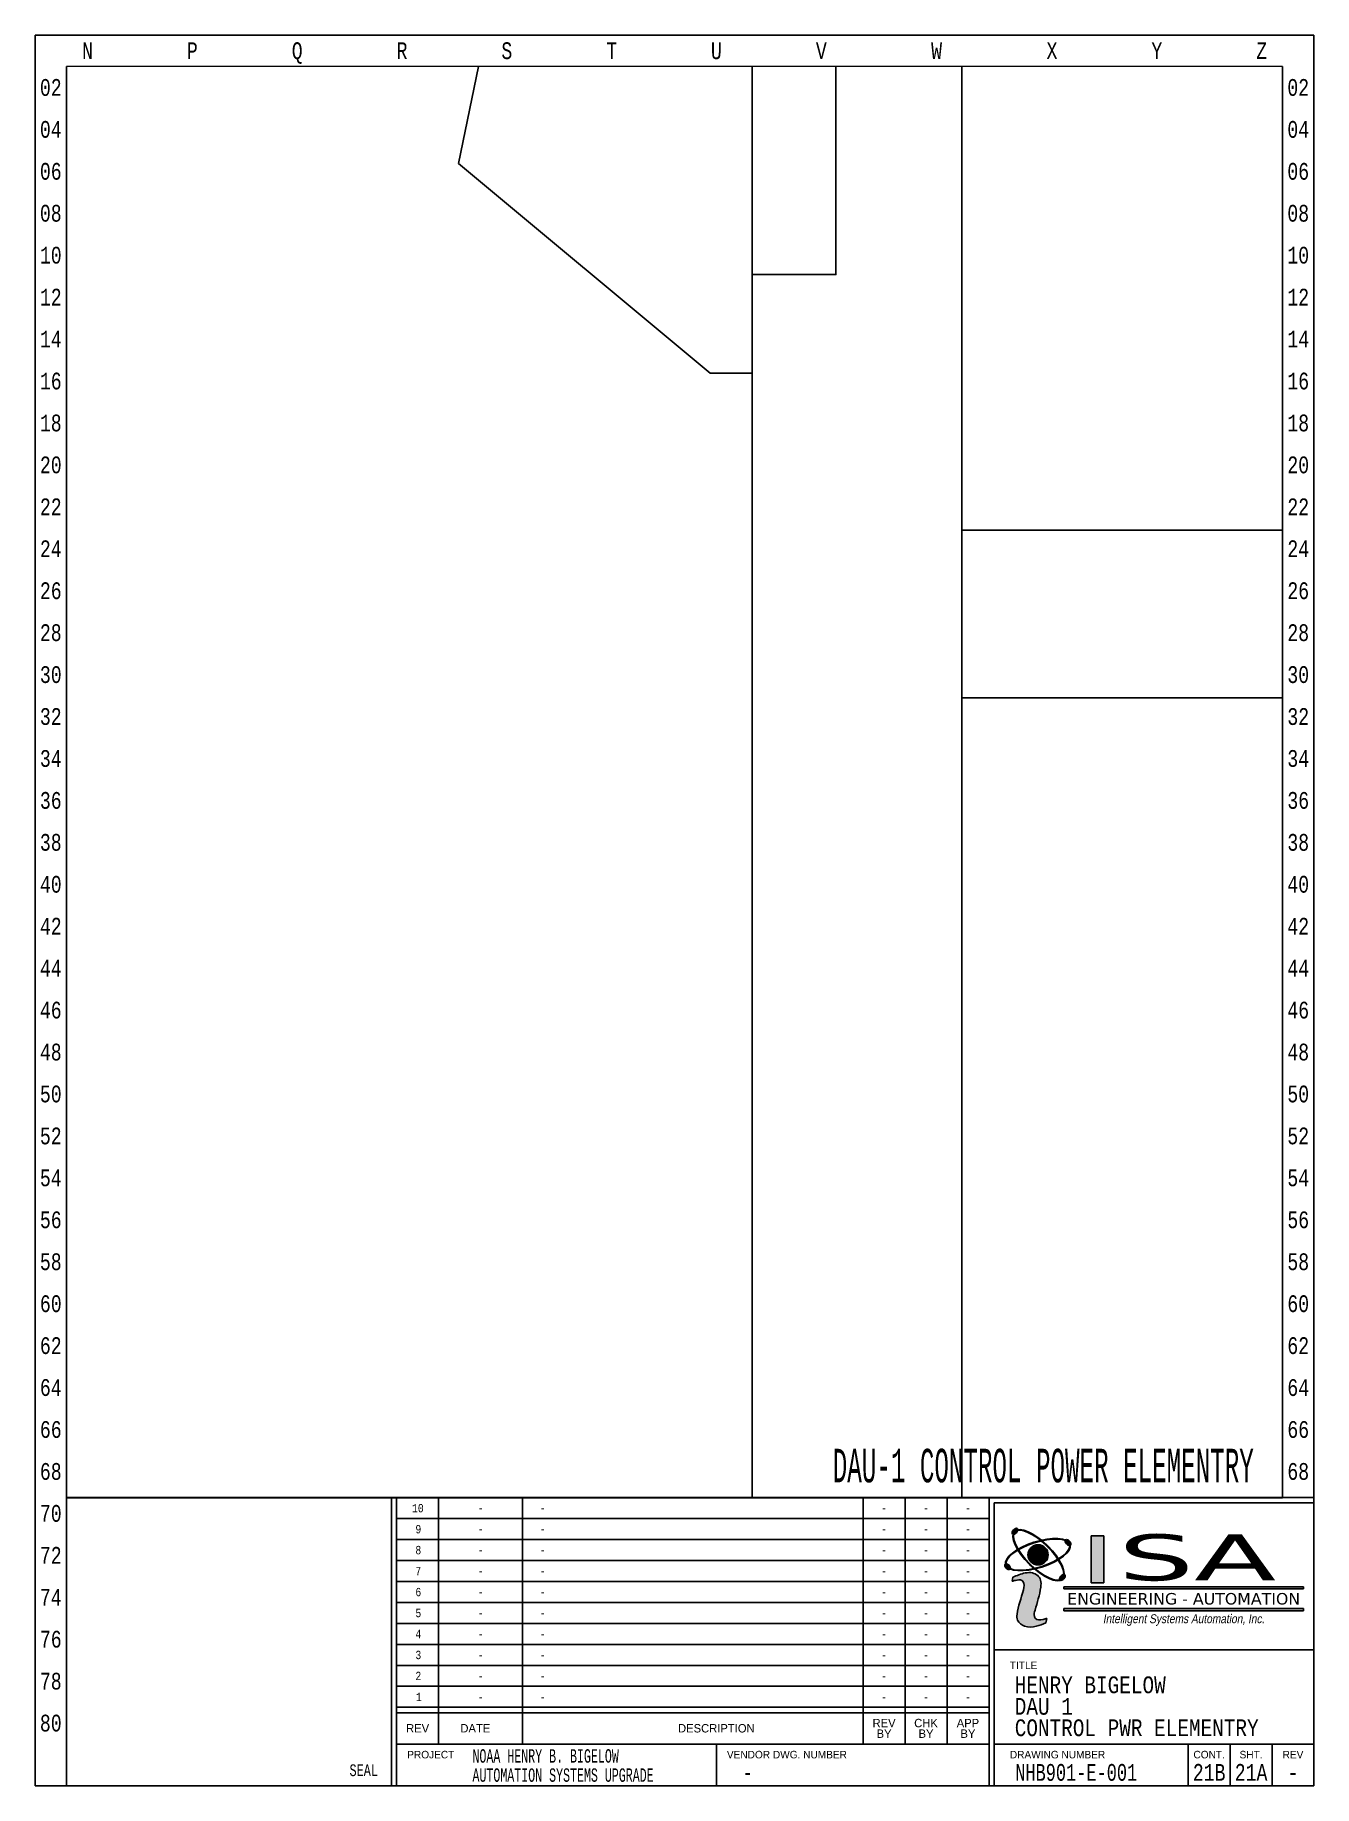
# Paper-space layout 'A-2' of a CAD drawing. Header units: inches. Extents: x 1 to 8.6, y 0.1 to 10.6.
# The model-space entities are those that its viewports show. They can reach past a viewport. Long polylines and large blocks are cut down to what shows.
import ezdxf
from ezdxf.enums import TextEntityAlignment as Align

# ---------------------------------------------------------------- set-up
doc = ezdxf.new("R2010")
doc.units = ezdxf.units.IN
doc.header["$MEASUREMENT"] = 0
for name, color, linetype in [('BORDER_TEXT', 7, 'Continuous'), ('DEVICE', 7, 'Continuous'), ('TEXT', 7, 'Continuous')]:
    doc.layers.add(name, color=color, linetype=linetype)
doc.styles.add('mono', font='monotxt.shx', dxfattribs={"width": 0.8, "height": 0.125})
doc.styles.add('VERDANA', font='verdana.ttf', dxfattribs={"width": 0.9, "oblique": 10})

# ---------------------------------------------------------------- blocks, each defined once
blk = doc.blocks.new('Cooling Filter 5x5')
at = {"layer": 'DEVICE', "color": 1}
for p, q in [((-0.625, 3.375), (-1.75, -2.125)), ((0, 3.375), (-0.625, 3.375)), ((0, 3.375), (0, -3.375)), ((-0.25, -3.375), (-1.75, -2.125)), ((0, -3.375), (-0.25, -3.375))]:
    blk.add_line(p, q, dxfattribs=at)
blk.add_lwpolyline([(0, 3.0375), (0.5, 3.0375), (0.5, -2.7875), (0, -2.7875)], close=True, dxfattribs=at)

msp = doc.modelspace()

# ---------------------------------------------------------------- linework, layer by layer
at = {"layer": 'DEVICE'}
for points in [[(-73.687, 57.068), (-42.187, 57.068), (-42.187, 9.818), (-73.687, 9.818)], [(-72.437, 56.193), (-43.437, 56.193), (-43.437, 10.693), (-72.437, 10.693)], [(-72.437, 48.193), (-43.437, 48.193), (-43.437, 47.193), (-72.437, 47.193)]]:
    msp.add_lwpolyline(points, close=True, dxfattribs=at)

# ---------------------------------------------------------------- block references
at = {"layer": 'DEVICE', "color": 1}
msp.add_blockref('Cooling Filter 5x5', (-73.687, 52.504), dxfattribs=at)

psp = doc.layouts.new('A-2')

# ---------------------------------------------------------------- hatches: boundary and pattern name
at = {"lineweight": -2}
h = psp.add_hatch(color=0, dxfattribs=at)
edge = h.paths.add_edge_path(flags=16)
edge.add_ellipse((6.979, 1.504), major_axis=(-0.189, -0.061), ratio=0.369988, start_angle=0, end_angle=360)
edge = h.paths.add_edge_path()
edge.add_ellipse((6.979, 1.504), major_axis=(-0.192, -0.061), ratio=0.384829, start_angle=0, end_angle=360)
h = psp.add_hatch(color=0, dxfattribs=at)
edge = h.paths.add_edge_path()
edge.add_ellipse((6.842, 1.643), major_axis=(0.014, 0.016), ratio=0.572775, start_angle=0, end_angle=360)
h = psp.add_hatch(color=0, dxfattribs=at)
edge = h.paths.add_edge_path(flags=16)
edge.add_ellipse((6.983, 1.501), major_axis=(0.141, -0.14), ratio=0.369988, start_angle=0, end_angle=360)
edge = h.paths.add_edge_path()
edge.add_ellipse((6.983, 1.501), major_axis=(0.143, -0.142), ratio=0.384829, start_angle=0, end_angle=360)
h = psp.add_hatch(color=0, dxfattribs=at)
edge = h.paths.add_edge_path()
edge.add_ellipse((7.159, 1.576), major_axis=(-0.0145, 0.0155), ratio=0.572775, start_angle=0, end_angle=360)
for color, points in [(256, [(7.297, 1.617), (7.372, 1.617), (7.372, 1.336), (7.297, 1.336)]), (5, [(7.134, 1.301), (8.563, 1.301), (8.563, 1.313), (7.134, 1.313)]), (5, [(7.134, 1.17), (8.563, 1.17), (8.563, 1.182), (7.134, 1.182)])]:
    psp.add_hatch(color=color, dxfattribs=at).paths.add_polyline_path(points)
h = psp.add_hatch(color=0, dxfattribs=at)
edge = h.paths.add_edge_path()
edge.add_arc((6.98, 1.503), 0.0602, 0, 360)
h = psp.add_hatch(color=0, dxfattribs=at)
edge = h.paths.add_edge_path()
edge.add_ellipse((6.798, 1.432), major_axis=(-0.0145, 0.0155), ratio=0.572775, start_angle=0, end_angle=360)
h = psp.add_hatch(color=0, dxfattribs=at)
edge = h.paths.add_edge_path()
edge.add_spline(control_points=[(7.033, 1.124), (7.026, 1.122), (7.004, 1.115), (6.968, 1.112), (6.954, 1.144), (6.971, 1.208), (6.994, 1.275), (7, 1.35), (6.979, 1.382), (6.945, 1.399), (6.891, 1.396), (6.854, 1.379), (6.83, 1.37)], knot_values=[0.015143, 0.015143, 0.015143, 0.015143, 0.187498, 0.535365, 0.62265, 0.900107, 1.934047, 2.244318, 2.468632, 2.723194, 3.04406, 3.608347, 3.608347, 3.608347, 3.608347], degree=3, periodic=0)
edge.add_line((6.83, 1.37), (6.825, 1.345))
edge.add_spline(control_points=[(6.825, 1.345), (6.831, 1.347), (6.85, 1.352), (6.876, 1.358), (6.901, 1.335), (6.887, 1.255), (6.855, 1.19), (6.853, 1.105), (6.904, 1.069), (6.968, 1.073), (7.008, 1.09), (7.027, 1.098), (7.027, 1.098)], knot_values=[0.016678, 0.016678, 0.016678, 0.016678, 0.16385, 0.44354, 0.514595, 0.882946, 1.972427, 2.237583, 2.632616, 3.144637, 3.589885, 3.593762, 3.593762, 3.593762, 3.593762], degree=3, periodic=0)
edge.add_line((7.027, 1.098), (7.033, 1.124))
h = psp.add_hatch(color=0, dxfattribs=at)
edge = h.paths.add_edge_path()
edge.add_ellipse((7.125, 1.368), major_axis=(0.014, 0.016), ratio=0.572775, start_angle=0, end_angle=360)

# ---------------------------------------------------------------- linework, layer by layer
at = {"ltscale": 0.5}
for p, q in [((1, 0.125), (1, 10.562)), ((1.187, 0.156), (1.187, 10.375))]:
    psp.add_line(p, q, dxfattribs=at)
at = {"lineweight": -2}
for p, q in [((1.187, 1.844), (8.625, 1.844)), ((1.187, 1.844), (1.187, 0.125)), ((3.406, 1.844), (3.406, 0.375)), ((3.906, 1.844), (3.906, 0.375)), ((5.938, 1.844), (5.938, 0.375)), ((6.188, 1.844), (6.188, 0.375)), ((6.438, 1.844), (6.438, 0.375)), ((7.297, 1.617), (7.372, 1.617)), ((7.297, 1.336), (7.297, 1.617)), ((7.372, 1.617), (7.372, 1.336)), ((7.372, 1.336), (7.297, 1.336)), ((5.062, 0.375), (5.062, 0.125)), ((8.625, 0.375), (6.719, 0.375)), ((8.375, 0.125), (8.375, 0.375))]:
    psp.add_line(p, q, dxfattribs=at)
for p, q in [((3.125, 1.844), (3.125, 0.125)), ((3.156, 1.844), (3.156, 0.125)), ((6.688, 1.719), (3.156, 1.719)), ((6.688, 1.594), (3.156, 1.594)), ((6.688, 1.469), (3.156, 1.469)), ((6.688, 1.344), (3.156, 1.344)), ((6.688, 1.219), (3.156, 1.219)), ((6.688, 1.094), (3.156, 1.094)), ((6.688, 0.969), (3.156, 0.969)), ((6.688, 0.844), (3.156, 0.844)), ((6.688, 0.719), (3.156, 0.719)), ((6.688, 0.594), (3.156, 0.594)), ((6.688, 0.562), (3.156, 0.562)), ((6.688, 0.375), (3.156, 0.375))]:
    psp.add_line(p, q)
at = {"lineweight": -2, "ltscale": 0.5}
for p, q in [((6.688, 0.125), (6.688, 1.844)), ((8.625, 1.812), (6.719, 1.812)), ((6.719, 0.125), (6.719, 1.812)), ((6.719, 0.937), (8.625, 0.937)), ((7.875, 0.375), (7.875, 0.125)), ((8.125, 0.375), (8.125, 0.125))]:
    psp.add_line(p, q, dxfattribs=at)
at = {"color": 0, "lineweight": -2}
for p, q in [((6.83, 1.37), (6.825, 1.345)), ((7.027, 1.098), (7.033, 1.124))]:
    psp.add_line(p, q, dxfattribs=at)
at = {"color": 5, "lineweight": -2}
for p, q in [((8.563, 1.313), (7.134, 1.313)), ((7.134, 1.313), (7.134, 1.301)), ((7.134, 1.301), (8.563, 1.301)), ((8.563, 1.301), (8.563, 1.313)), ((8.563, 1.182), (7.134, 1.182)), ((7.134, 1.182), (7.134, 1.17)), ((7.134, 1.17), (8.563, 1.17)), ((8.563, 1.17), (8.563, 1.182))]:
    psp.add_line(p, q, dxfattribs=at)
at = {"color": 0, "lineweight": -2}
psp.add_circle((6.98, 1.503), 0.0602, dxfattribs=at)
for centre, major_axis, ratio in [((6.983, 1.501), (0.143, -0.142), 0.384829), ((6.983, 1.501), (0.141, -0.14), 0.369988), ((6.979, 1.504), (-0.192, -0.061), 0.384829), ((6.979, 1.504), (-0.189, -0.061), 0.369988), ((6.842, 1.643), (0.014, 0.016), 0.572775), ((7.159, 1.576), (-0.0145, 0.0155), 0.572775), ((6.798, 1.432), (-0.0145, 0.0155), 0.572775), ((7.125, 1.368), (0.014, 0.016), 0.572775)]:
    psp.add_ellipse(centre, major_axis=major_axis, ratio=ratio, dxfattribs=at)
for points, knots in [([(6.825, 1.345), (6.831, 1.347), (6.85, 1.352), (6.876, 1.358), (6.901, 1.335), (6.887, 1.255), (6.855, 1.19), (6.853, 1.105), (6.904, 1.069), (6.968, 1.073), (7.008, 1.09), (7.027, 1.098), (7.027, 1.098)], [0.016678, 0.016678, 0.016678, 0.016678, 0.16385, 0.44354, 0.514595, 0.882946, 1.972427, 2.237583, 2.632616, 3.144637, 3.589885, 3.593762, 3.593762, 3.593762, 3.593762]), ([(7.033, 1.124), (7.026, 1.122), (7.004, 1.115), (6.968, 1.112), (6.954, 1.144), (6.971, 1.208), (6.994, 1.275), (7, 1.35), (6.979, 1.382), (6.945, 1.399), (6.891, 1.396), (6.854, 1.379), (6.83, 1.37)], [0.015143, 0.015143, 0.015143, 0.015143, 0.187498, 0.535365, 0.62265, 0.900107, 1.934047, 2.244318, 2.468632, 2.723194, 3.04406, 3.608347, 3.608347, 3.608347, 3.608347])]:
    psp.add_open_spline(points, degree=3, knots=knots, dxfattribs=at)
at = {"layer": 'BORDER_TEXT', "ltscale": 0.5}
for p, q in [((1, 0.125), (1, 10.562)), ((8.625, 10.562), (8.625, 0.125)), ((1.187, 0.125), (1.187, 10.375)), ((8.437, 10.375), (8.437, 1.844))]:
    psp.add_line(p, q, dxfattribs=at)
at = {"layer": 'BORDER_TEXT'}
psp.add_line((1, 10.562), (8.625, 10.562), dxfattribs=at)
at = {"layer": 'TEXT'}
psp.add_line((8.625, 0.125), (1, 0.125), dxfattribs=at)

# ---------------------------------------------------------------- texts
at = {"ltscale": 0.5, "style": 'mono', "width": 0.75}
for s, p in [('N', (1.313, 10.469)), ('P', (1.938, 10.469)), ('Q', (2.563, 10.469)), ('R', (3.188, 10.469)), ('S', (3.813, 10.469)), ('T', (4.438, 10.469)), ('U', (5.062, 10.469)), ('V', (5.688, 10.469)), ('W', (6.375, 10.469)), ('X', (7.063, 10.469)), ('Y', (7.688, 10.469)), ('Z', (8.313, 10.469)), ('02', (1.094, 10.25)), ('02', (8.531, 10.25)), ('04', (1.094, 10)), ('04', (8.531, 10)), ('06', (1.094, 9.75)), ('06', (8.531, 9.75)), ('08', (1.094, 9.5)), ('08', (8.531, 9.5)), ('10', (1.094, 9.25)), ('10', (8.531, 9.25)), ('12', (1.094, 9)), ('12', (8.531, 9)), ('14', (1.094, 8.75)), ('14', (8.531, 8.75)), ('16', (1.094, 8.5)), ('16', (8.531, 8.5)), ('18', (1.094, 8.25)), ('18', (8.531, 8.25)), ('20', (1.094, 8)), ('20', (8.531, 8)), ('22', (1.094, 7.75)), ('22', (8.531, 7.75)), ('24', (1.094, 7.5)), ('24', (8.531, 7.5)), ('26', (1.094, 7.25)), ('26', (8.531, 7.25)), ('28', (1.094, 7)), ('28', (8.531, 7)), ('30', (1.094, 6.75)), ('30', (8.531, 6.75)), ('32', (1.094, 6.5)), ('32', (8.531, 6.5)), ('34', (1.094, 6.25)), ('34', (8.531, 6.25)), ('36', (1.094, 6)), ('36', (8.531, 6)), ('38', (1.094, 5.75)), ('38', (8.531, 5.75)), ('40', (1.094, 5.5)), ('40', (8.531, 5.5)), ('42', (1.094, 5.25)), ('42', (8.531, 5.25)), ('44', (1.094, 5)), ('44', (8.531, 5)), ('46', (1.094, 4.75)), ('46', (8.531, 4.75)), ('48', (1.094, 4.5)), ('48', (8.531, 4.5)), ('50', (1.094, 4.25)), ('50', (8.531, 4.25)), ('52', (1.094, 4)), ('52', (8.531, 4)), ('54', (1.094, 3.75)), ('54', (8.531, 3.75)), ('56', (1.094, 3.5)), ('56', (8.531, 3.5)), ('58', (1.094, 3.25)), ('58', (8.531, 3.25)), ('60', (1.094, 3)), ('60', (8.531, 3)), ('62', (1.094, 2.75)), ('62', (8.531, 2.75)), ('64', (1.094, 2.5)), ('64', (8.531, 2.5)), ('66', (1.094, 2.25)), ('66', (8.531, 2.25)), ('68', (1.094, 2)), ('68', (8.531, 2)), ('70', (1.094, 1.75)), ('72', (1.094, 1.5)), ('74', (1.094, 1.25)), ('76', (1.094, 1)), ('78', (1.094, 0.75)), ('80', (1.094, 0.5))]:
    psp.add_text(s, height=0.1, rotation=360, dxfattribs=at).set_placement(p, align=Align.MIDDLE_CENTER)
at = {"lineweight": -2, "style": 'mono', "width": 0.5}
psp.add_text('DAU-1 CONTROL POWER ELEMENTRY', height=0.2, dxfattribs=at).set_placement((8.266, 1.875), align=Align.BOTTOM_RIGHT)
at = {"lineweight": -2, "style": 'mono', "width": 0.8}
for s, height, p in [('10', 0.05, (3.248, 1.756)), ('9', 0.05, (3.268, 1.631)), ('8', 0.05, (3.268, 1.506)), ('7', 0.05, (3.268, 1.381)), ('6', 0.05, (3.268, 1.256)), ('5', 0.05, (3.268, 1.131)), ('4', 0.05, (3.268, 1.006)), ('3', 0.05, (3.268, 0.881)), ('2', 0.05, (3.268, 0.756)), ('HENRY BIGELOW', 0.1, (6.841, 0.678)), ('1', 0.05, (3.271, 0.631)), ('DAU 1', 0.1, (6.841, 0.55)), ('CONTROL PWR ELEMENTRY', 0.1, (6.841, 0.422))]:
    psp.add_text(s, height=height, dxfattribs=at).set_placement(p)
at = {"lineweight": -2, "style": 'mono'}
for s, height, width, p in [('-', 0.05, 0.8, (3.656, 1.781)), ('-', 0.05, 0.8, (6.062, 1.781)), ('-', 0.05, 0.8, (6.312, 1.781)), ('-', 0.05, 0.8, (6.562, 1.781)), ('-', 0.05, 0.8, (3.656, 1.656)), ('-', 0.05, 0.8, (6.062, 1.656)), ('-', 0.05, 0.8, (6.312, 1.656)), ('-', 0.05, 0.8, (6.562, 1.656)), ('-', 0.05, 0.8, (3.656, 1.531)), ('-', 0.05, 0.8, (6.062, 1.531)), ('-', 0.05, 0.8, (6.312, 1.531)), ('-', 0.05, 0.8, (6.562, 1.531)), ('-', 0.05, 0.8, (3.656, 1.406)), ('-', 0.05, 0.8, (6.062, 1.406)), ('-', 0.05, 0.8, (6.312, 1.406)), ('-', 0.05, 0.8, (6.562, 1.406)), ('-', 0.05, 0.8, (3.656, 1.281)), ('-', 0.05, 0.8, (6.062, 1.281)), ('-', 0.05, 0.8, (6.312, 1.281)), ('-', 0.05, 0.8, (6.562, 1.281)), ('-', 0.05, 0.8, (3.656, 1.156)), ('-', 0.05, 0.8, (6.062, 1.156)), ('-', 0.05, 0.8, (6.312, 1.156)), ('-', 0.05, 0.8, (6.562, 1.156)), ('-', 0.05, 0.8, (3.656, 1.031)), ('-', 0.05, 0.8, (6.062, 1.031)), ('-', 0.05, 0.8, (6.312, 1.031)), ('-', 0.05, 0.8, (6.562, 1.031)), ('-', 0.05, 0.8, (3.656, 0.906)), ('-', 0.05, 0.8, (6.062, 0.906)), ('-', 0.05, 0.8, (6.312, 0.906)), ('-', 0.05, 0.8, (6.562, 0.906)), ('-', 0.05, 0.8, (3.656, 0.781)), ('-', 0.05, 0.8, (6.062, 0.781)), ('-', 0.05, 0.8, (6.312, 0.781)), ('-', 0.05, 0.8, (6.562, 0.781)), ('-', 0.05, 0.8, (3.656, 0.656)), ('-', 0.05, 0.8, (6.062, 0.656)), ('-', 0.05, 0.8, (6.312, 0.656)), ('-', 0.05, 0.8, (6.562, 0.656)), ('21B', 0.1, 0.75, (8, 0.206)), ('21A', 0.1, 0.75, (8.25, 0.206)), ('-', 0.1, 0.8, (8.5, 0.206))]:
    psp.add_text(s, height=height, dxfattribs=dict(at, width=width)).set_placement(p, align=Align.MIDDLE_CENTER)
for s, height, width, p in [('-', 0.05, 0.8, (4.01, 1.781)), ('-', 0.05, 0.8, (4.01, 1.656)), ('-', 0.05, 0.8, (4.01, 1.531)), ('-', 0.05, 0.8, (4.01, 1.406)), ('-', 0.05, 0.8, (4.01, 1.281)), ('-', 0.05, 0.8, (4.01, 1.156)), ('-', 0.05, 0.8, (4.01, 1.031)), ('-', 0.05, 0.8, (4.01, 0.906)), ('-', 0.05, 0.8, (4.01, 0.781)), ('-', 0.05, 0.8, (4.01, 0.656)), ('NOAA HENRY B. BIGELOW', 0.08, 0.6, (3.608, 0.304)), ('AUTOMATION SYSTEMS UPGRADE', 0.08, 0.6, (3.608, 0.19)), ('NHB901-E-001', 0.1, 0.7, (6.844, 0.206)), ('-', 0.1, 0.7, (5.219, 0.206))]:
    psp.add_text(s, height=height, dxfattribs=dict(at, width=width)).set_placement(p, align=Align.MIDDLE_LEFT)
at = {"lineweight": -2, "style": 'VERDANA', "width": 1.9}
psp.add_text('SA', height=0.2742, rotation=360, dxfattribs=at).set_placement((7.928, 1.488), align=Align.MIDDLE_CENTER)
at = {"lineweight": -2, "style": 'VERDANA'}
psp.add_text('ENGINEERING - AUTOMATION', height=0.06855, rotation=360, dxfattribs=at).set_placement((7.848, 1.241), align=Align.MIDDLE_CENTER)
at = {"lineweight": -2, "oblique": 10, "width": 0.85}
psp.add_text('Intelligent Systems Automation, Inc.', height=0.05332, rotation=360, dxfattribs=at).set_placement((7.848, 1.122), align=Align.MIDDLE_CENTER)
at = {"lineweight": -2}
for s, p in [('TITLE', (6.812, 0.844)), ('PROJECT', (3.219, 0.312)), ('VENDOR DWG. NUMBER', (5.125, 0.312)), ('DRAWING NUMBER', (6.812, 0.312))]:
    psp.add_text(s, height=0.045, rotation=360, dxfattribs=at).set_placement(p, align=Align.MIDDLE_LEFT)
for s, height, p in [('REV', 0.05, (6.062, 0.5)), ('CHK', 0.05, (6.312, 0.5)), ('APP', 0.05, (6.562, 0.5)), ('REV', 0.05, (3.281, 0.469)), ('DATE', 0.05, (3.625, 0.469)), ('DESCRIPTION', 0.05, (5.062, 0.469)), ('BY', 0.05, (6.062, 0.437)), ('BY', 0.05, (6.312, 0.437)), ('BY', 0.05, (6.562, 0.437)), ('CONT.', 0.045, (8, 0.312)), ('SHT.', 0.045, (8.25, 0.312)), ('REV', 0.045, (8.5, 0.312))]:
    psp.add_text(s, height=height, rotation=360, dxfattribs=at).set_placement(p, align=Align.MIDDLE_CENTER)
at = {"style": 'mono', "width": 0.7}
psp.add_text('SEAL', height=0.07, rotation=360, dxfattribs=at).set_placement((2.875, 0.219), align=Align.MIDDLE_LEFT)

# ---------------------------------------------------------------- viewports
at = {"layer": 'BORDER_TEXT'}
psp.add_viewport(center=(4.812, 6.109), size=(7.25, 8.5313), view_center_point=(-74.15, 46.691), view_height=8.5313, dxfattribs=at)

doc.saveas('drawing.dxf')
